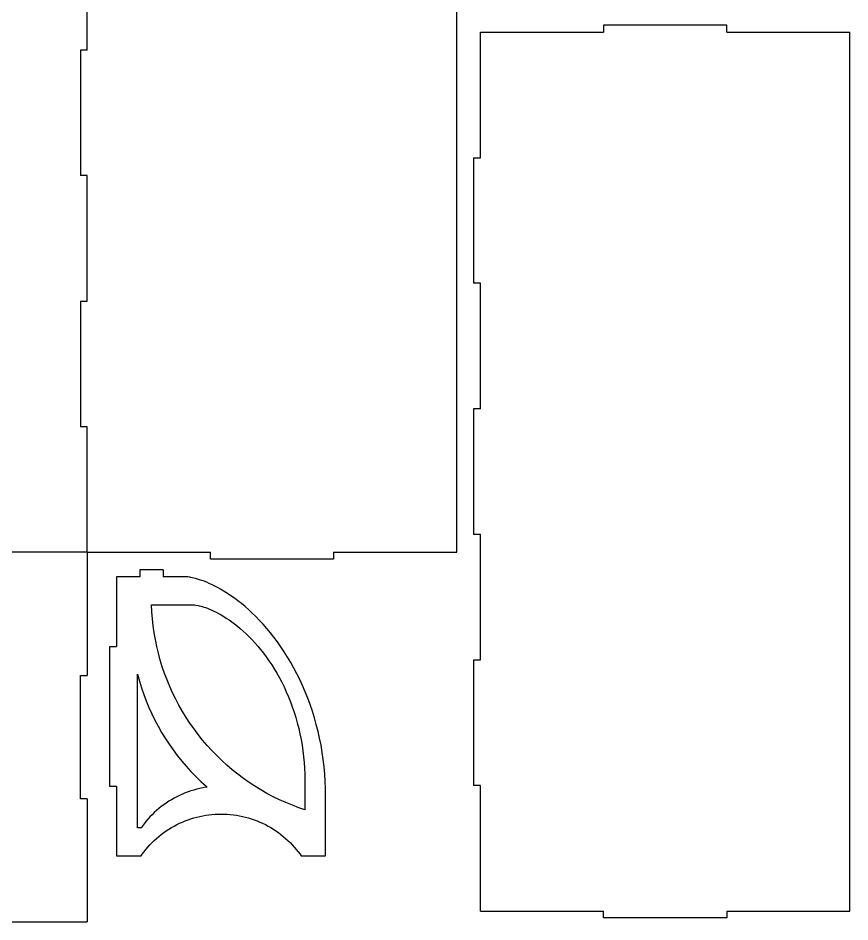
# Model space of a CAD drawing. Header units: centimetres. Extents: x 1 to 147, y 1 to 145.
# Drawn here: x 81.5 to 141.1, y 0.9 to 65.7 of the extents above; entities that cross this region are included whole.
import ezdxf

# ---------------------------------------------------------------- set-up
doc = ezdxf.new("R2010")
doc.units = ezdxf.units.CM
doc.layers.get('0').update_dxf_attribs({"lineweight": 25, "true_color": 0xffffff})

# ---------------------------------------------------------------- blocks, each defined once
blk = doc.blocks.new('block 32')
for p, q in [((26.5, -89.5), (26.5, -26.5)), ((0, -53.5), (0, -44.5)), ((0, -53.5), (-0.5, -53.5)), ((-0.5, -53.5), (-0.5, -62.5)), ((0, -62.5), (-0.5, -62.5)), ((0, -71.5), (0, -62.5)), ((-0.5, -71.5), (0, -71.5)), ((-0.5, -71.5), (-0.5, -80.5)), ((0, -80.5), (-0.5, -80.5)), ((0, -89.5), (0, -80.5)), ((0, -89.5), (-8.429, -89.5)), ((0, -89.5), (0, -98.333)), ((0, -89.5), (8.833, -89.5)), ((8.833, -90), (8.833, -89.5)), ((17.667, -90), (8.833, -90)), ((17.667, -89.5), (26.5, -89.5)), ((17.667, -89.5), (17.667, -90)), ((-0.5, -107.167), (-0.5, -98.333)), ((-0.5, -98.333), (0, -98.333)), ((0, -107.167), (-0.5, -107.167)), ((0, -107.167), (0, -116)), ((-59, -116), (0, -116))]:
    blk.add_line(p, q)
blk = doc.blocks.new('block 3')
for p, q in [((-4.3, 0), (-4.823, -0.007)), ((0, 0), (-4.3, 0)), ((0, -1.756), (0, 0)), ((-8.925, -0.545), (-9.417, -0.67)), ((-8.427, -0.432), (-8.925, -0.545)), ((-7.924, -0.332), (-8.427, -0.432)), ((-7.415, -0.245), (-7.924, -0.332)), ((-6.902, -0.17), (-7.415, -0.245)), ((-6.386, -0.109), (-6.902, -0.17)), ((-5.867, -0.062), (-6.386, -0.109)), ((-5.346, -0.027), (-5.867, -0.062)), ((-4.823, -0.007), (-5.346, -0.027)), ((-11.309, -1.284), (-11.761, -1.464)), ((-10.848, -1.114), (-11.309, -1.284)), ((-10.379, -0.955), (-10.848, -1.114)), ((-9.901, -0.807), (-10.379, -0.955)), ((-9.417, -0.67), (-9.901, -0.807)), ((-12.634, -1.853), (-13.055, -2.061)), ((-12.202, -1.654), (-12.634, -1.853)), ((-11.761, -1.464), (-12.202, -1.654)), ((-0.29, -1.969), (-0.114, -1.837)), ((-0.114, -1.837), (0, -1.756)), ((-13.863, -2.5), (-14.25, -2.73)), ((-13.465, -2.277), (-13.863, -2.5)), ((-13.055, -2.061), (-13.465, -2.277)), ((-1.103, -2.708), (-0.95, -2.55)), ((-0.95, -2.55), (-0.792, -2.397)), ((-0.792, -2.397), (-0.629, -2.249)), ((-0.629, -2.249), (-0.462, -2.106)), ((-0.462, -2.106), (-0.29, -1.969)), ((-14.986, -3.208), (-15.335, -3.455)), ((-14.624, -2.966), (-14.986, -3.208)), ((-14.25, -2.73), (-14.624, -2.966)), ((-1.663, -3.385), (-1.531, -3.21)), ((-1.531, -3.21), (-1.394, -3.038)), ((-1.394, -3.038), (-1.251, -2.871)), ((-1.251, -2.871), (-1.103, -2.708)), ((-15.671, -3.706), (-15.994, -3.96)), ((-15.335, -3.455), (-15.671, -3.706)), ((-2.025, -3.937), (-1.91, -3.749)), ((-1.91, -3.749), (-1.79, -3.565)), ((-1.79, -3.565), (-1.663, -3.385)), ((-16.599, -4.477), (-16.881, -4.738)), ((-16.303, -4.218), (-16.599, -4.477)), ((-15.994, -3.96), (-16.303, -4.218)), ((-2.424, -4.72), (-2.334, -4.52)), ((-2.334, -4.52), (-2.237, -4.322)), ((-2.237, -4.322), (-2.134, -4.128)), ((-2.134, -4.128), (-2.025, -3.937)), ((-17.15, -5), (-17.405, -5.262)), ((-16.881, -4.738), (-17.15, -5)), ((-2.657, -5.337), (-2.586, -5.129)), ((-2.586, -5.129), (-2.508, -4.923)), ((-2.508, -4.923), (-2.424, -4.72)), ((-17.873, -5.782), (-18.087, -6.04)), ((-17.646, -5.523), (-17.873, -5.782)), ((-17.405, -5.262), (-17.646, -5.523)), ((-2.831, -5.973), (-2.78, -5.759)), ((-2.78, -5.759), (-2.722, -5.547)), ((-2.722, -5.547), (-2.657, -5.337)), ((-18.288, -6.294), (-18.475, -6.545)), ((-18.087, -6.04), (-18.288, -6.294)), ((-2.945, -6.623), (-2.914, -6.405)), ((-2.914, -6.405), (-2.876, -6.188)), ((-2.876, -6.188), (-2.831, -5.973)), ((-18.811, -7.034), (-18.96, -7.27)), ((-18.65, -6.792), (-18.811, -7.034)), ((-18.475, -6.545), (-18.65, -6.792)), ((-2.997, -7.28), (-2.986, -7.06)), ((-2.986, -7.06), (-2.969, -6.841)), ((-2.969, -6.841), (-2.945, -6.623)), ((-19.222, -7.723), (-19.335, -7.939)), ((-19.097, -7.5), (-19.222, -7.723)), ((-18.96, -7.27), (-19.097, -7.5)), ((-3, -7.5), (-2.997, -7.28)), ((-2.997, -7.72), (-3, -7.5)), ((-2.986, -7.94), (-2.997, -7.72)), ((-19.529, -8.346), (-19.611, -8.536)), ((-19.437, -8.147), (-19.529, -8.346)), ((-19.335, -7.939), (-19.437, -8.147)), ((-2.969, -8.159), (-2.986, -7.94)), ((-2.945, -8.377), (-2.969, -8.159)), ((-2.914, -8.595), (-2.945, -8.377)), ((-19.799, -9.045), (-19.845, -9.193)), ((-19.745, -8.886), (-19.799, -9.045)), ((-19.682, -8.716), (-19.745, -8.886)), ((-19.611, -8.536), (-19.682, -8.716)), ((-2.876, -8.812), (-2.914, -8.595)), ((-2.831, -9.027), (-2.876, -8.812)), ((-2.78, -9.241), (-2.831, -9.027)), ((-19.96, -9.668), (-19.975, -9.755)), ((-19.94, -9.568), (-19.96, -9.668)), ((-19.915, -9.455), (-19.94, -9.568)), ((-19.883, -9.33), (-19.915, -9.455)), ((-19.845, -9.193), (-19.883, -9.33)), ((-2.722, -9.453), (-2.78, -9.241)), ((-2.657, -9.663), (-2.722, -9.453)), ((-2.586, -9.871), (-2.657, -9.663)), ((-19.993, -9.891), (-20, -9.993)), ((-20, -9.993), (-20, -11.667)), ((-19.975, -9.755), (-19.993, -9.891)), ((-2.508, -10.077), (-2.586, -9.871)), ((-2.424, -10.28), (-2.508, -10.077)), ((-2.334, -10.48), (-2.424, -10.28)), ((-2.237, -10.678), (-2.334, -10.48)), ((-2.134, -10.872), (-2.237, -10.678)), ((-2.025, -11.063), (-2.134, -10.872)), ((-1.91, -11.251), (-2.025, -11.063)), ((-1.79, -11.435), (-1.91, -11.251)), ((-1.663, -11.614), (-1.79, -11.435)), ((-1.531, -11.79), (-1.663, -11.614)), ((-20.5, -11.667), (-20.5, -13.333)), ((-20.5, -11.667), (-20, -11.667)), ((-1.394, -11.962), (-1.531, -11.79)), ((-1.251, -12.129), (-1.394, -11.962)), ((-1.103, -12.292), (-1.251, -12.129)), ((-0.95, -12.45), (-1.103, -12.292)), ((-0.792, -12.603), (-0.95, -12.45)), ((-0.629, -12.751), (-0.792, -12.603)), ((-0.462, -12.894), (-0.629, -12.751)), ((-0.29, -13.031), (-0.462, -12.894)), ((-20.5, -13.333), (-20, -13.333)), ((-20, -13.333), (-20, -15)), ((-0.114, -13.163), (-0.29, -13.031)), ((0, -13.244), (-0.114, -13.163)), ((0, -15), (0, -13.244)), ((-20, -15), (-15, -15)), ((-15, -15.5), (-15, -15)), ((-15, -15), (-15, -15)), ((-15, -15.5), (-10, -15.5)), ((-10, -15.5), (-5, -15.5)), ((-5, -15.5), (-5, -15)), ((-5, -15), (-5, -15)), ((-5, -15), (0, -15))]:
    blk.add_line(p, q)
blk = doc.blocks.new('block 2')
for p, q in [((-0.7587, -0.81543), (-0.4089, -0.45447)), ((-0.4089, -0.45447), (-0.0706, -0.0827)), ((-0.0706, -0.0827), (0, 0)), ((0, 0), (0.0138, -0.09676)), ((0.0138, -0.09676), (0.0516, -0.31339)), ((0.0516, -0.31339), (0.0962, -0.52872)), ((0.0962, -0.52872), (0.1475, -0.74254)), ((-1.4914, -1.5035), (-1.1197, -1.16522)), ((-1.1197, -1.16522), (-0.7587, -0.81543)), ((0.1475, -0.74254), (0.2055, -0.95465)), ((0.2055, -0.95465), (0.2702, -1.16484)), ((0.2702, -1.16484), (0.3414, -1.37288)), ((-2.2659, -2.1442), (-1.8736, -1.82993)), ((-1.8736, -1.82993), (-1.4914, -1.5035)), ((0.3414, -1.37288), (0.4192, -1.57858)), ((0.4192, -1.57858), (0.5033, -1.78175)), ((0.5033, -1.78175), (0.5938, -1.98218)), ((-3.0791, -2.735), (-2.6678, -2.44598)), ((-2.6678, -2.44598), (-2.2659, -2.1442)), ((0.5938, -1.98218), (0.6905, -2.17966)), ((0.6905, -2.17966), (0.7934, -2.37399)), ((0.7934, -2.37399), (0.9024, -2.565)), ((0.9024, -2.565), (1.0173, -2.7525)), ((-3.9277, -3.27359), (-3.4992, -3.01096)), ((-3.4992, -3.01096), (-3.0791, -2.735)), ((1.0173, -2.7525), (1.138, -2.9363)), ((1.138, -2.9363), (1.2645, -3.11621)), ((1.2645, -3.11621), (1.3965, -3.29207)), ((-5.25995, -3.97894), (-4.8086, -3.75783)), ((-4.8086, -3.75783), (-4.3643, -3.52263)), ((-4.3643, -3.52263), (-3.9277, -3.27359)), ((1.3965, -3.29207), (1.534, -3.46369)), ((1.534, -3.46369), (1.6768, -3.63091)), ((1.6768, -3.63091), (1.8248, -3.79355)), ((1.8248, -3.79355), (1.9778, -3.95146)), ((-6.6526, -4.5558), (-6.18242, -4.37814)), ((-6.18242, -4.37814), (-5.71805, -4.18579)), ((-5.71805, -4.18579), (-5.25995, -3.97894)), ((1.9778, -3.95146), (2.1358, -4.10449)), ((2.1358, -4.10449), (2.2984, -4.25249)), ((2.2984, -4.25249), (2.4656, -4.39531)), ((2.4656, -4.39531), (2.6372, -4.53281)), ((2.6372, -4.53281), (2.8131, -4.66484)), ((-8.10449, -5.00171), (-7.60855, -4.86641)), ((2.9276, -5.00171), (-8.10449, -5.00171)), ((-7.60855, -4.86641), (-7.12814, -4.71863)), ((-7.12814, -4.71863), (-6.6526, -4.5558)), ((2.8131, -4.66484), (2.9276, -4.7453)), ((2.9276, -4.7453), (2.9276, -5.00171))]:
    blk.add_line(p, q)
blk = doc.blocks.new('блок 1')
for p, q in [((-2.5565, -0.0055), (-2.1378, 0)), ((-2.1378, 0), (0, 0)), ((0, 0), (-0.1437, -0.4198)), ((-7.00096, -0.7639), (-6.619, -0.6453)), ((-6.619, -0.6453), (-6.2311, -0.5359)), ((-6.2311, -0.5359), (-5.8378, -0.436)), ((-5.8378, -0.436), (-5.4394, -0.3458)), ((-5.4394, -0.3458), (-5.0366, -0.2657)), ((-5.0366, -0.2657), (-4.6299, -0.1958)), ((-4.6299, -0.1958), (-4.2198, -0.1363)), ((-4.2198, -0.1363), (-3.8068, -0.0874)), ((-3.8068, -0.0874), (-3.3916, -0.0493)), ((-3.3916, -0.0493), (-2.9746, -0.0219)), ((-2.9746, -0.0219), (-2.5565, -0.0055)), ((-0.1437, -0.4198), (-0.3214, -0.89)), ((-8.45972, -1.3235), (-8.10625, -1.1716)), ((-8.10625, -1.1716), (-7.745, -1.0274)), ((-7.745, -1.0274), (-7.37643, -0.8914)), ((-7.37643, -0.8914), (-7.00096, -0.7639)), ((-0.3214, -0.89), (-0.5137, -1.3544)), ((-9.78857, -2), (-9.46983, -1.8215)), ((-9.46983, -1.8215), (-9.14189, -1.6489)), ((-9.14189, -1.6489), (-8.80505, -1.4827)), ((-8.80505, -1.4827), (-8.45972, -1.3235)), ((-0.7206, -1.8125), (-0.9417, -2.2639)), ((-0.5137, -1.3544), (-0.7206, -1.8125)), ((-10.96605, -2.7639), (-10.6868, -2.5665)), ((-10.6868, -2.5665), (-10.39732, -2.3731)), ((-10.39732, -2.3731), (-10.09784, -2.1841)), ((-10.09784, -2.1841), (-9.78857, -2)), ((-0.9417, -2.2639), (-1.1769, -2.7081)), ((-11.74057, -3.3743), (-11.49307, -3.1684)), ((-11.49307, -3.1684), (-11.23485, -2.9647)), ((-11.23485, -2.9647), (-10.96605, -2.7639)), ((-1.4259, -3.1447), (-1.6886, -3.57324)), ((-1.1769, -2.7081), (-1.4259, -3.1447)), ((-12.41782, -4), (-12.20299, -3.79066)), ((-12.20299, -3.79066), (-11.97723, -3.58191)), ((-11.97723, -3.58191), (-11.74057, -3.3743)), ((-1.6886, -3.57324), (-1.9645, -3.99335)), ((-12.99657, -4.62573), (-12.81456, -4.41811)), ((-12.81456, -4.41811), (-12.62166, -4.20935)), ((-12.62166, -4.20935), (-12.41782, -4)), ((-2.2535, -4.40457), (-2.5553, -4.80652)), ((-1.9645, -3.99335), (-2.2535, -4.40457)), ((-13.47804, -5.23607), (-13.32817, -5.03528)), ((-13.32817, -5.03528), (-13.16774, -4.83165)), ((-13.16774, -4.83165), (-12.99657, -4.62573)), ((-2.5553, -4.80652), (-2.8696, -5.19879)), ((-13.97525, -6), (-13.86583, -5.81596)), ((-13.86583, -5.81596), (-13.74666, -5.62695)), ((-13.74666, -5.62695), (-13.61748, -5.43347)), ((-13.61748, -5.43347), (-13.47804, -5.23607)), ((-3.196, -5.58099), (-3.5343, -5.95276)), ((-2.8696, -5.19879), (-3.196, -5.58099)), ((-14.24773, -6.51727), (-14.16588, -6.35114)), ((-14.16588, -6.35114), (-14.07517, -6.17856)), ((-14.07517, -6.17856), (-13.97525, -6)), ((-3.8841, -6.31372), (-4.2451, -6.66351)), ((-3.5343, -5.95276), (-3.8841, -6.31372)), ((-14.53696, -7.23607), (-14.49376, -7.10858)), ((-14.49376, -7.10858), (-14.44366, -6.97258)), ((-14.44366, -6.97258), (-14.38623, -6.82843)), ((-14.38623, -6.82843), (-14.32106, -6.67651)), ((-14.32106, -6.67651), (-14.24773, -6.51727)), ((-4.6168, -7.00179), (-4.999, -7.32822)), ((-4.2451, -6.66351), (-4.6168, -7.00179)), ((-14.67789, -7.80423), (-14.65009, -7.65417)), ((-14.65009, -7.65417), (-14.62978, -7.56403)), ((-14.62978, -7.56403), (-14.60448, -7.46411)), ((-14.60448, -7.46411), (-14.5737, -7.35468)), ((-14.5737, -7.35468), (-14.53696, -7.23607)), ((-5.3913, -7.64249), (-5.7932, -7.94427)), ((-4.999, -7.32822), (-5.3913, -7.64249)), ((-14.6978, -7.99451), (-14.69212, -7.9126)), ((-14.6978, -10.99216), (-14.6978, -7.99451)), ((-14.69212, -7.9126), (-14.67789, -7.80423)), ((-6.2045, -8.23329), (-6.6246, -8.50925)), ((-5.7932, -7.94427), (-6.2045, -8.23329)), ((-7.48975, -9.02092), (-7.93396, -9.25612)), ((-7.05315, -8.77188), (-7.48975, -9.02092)), ((-6.6246, -8.50925), (-7.05315, -8.77188)), ((-8.84345, -9.68408), (-9.30782, -9.87643)), ((-8.38535, -9.47723), (-8.84345, -9.68408)), ((-7.93396, -9.25612), (-8.38535, -9.47723)), ((-10.73395, -10.3647), (-11.21877, -10.49734)), ((-10.25354, -10.21692), (-10.73395, -10.3647)), ((-9.778, -10.05409), (-10.25354, -10.21692)), ((-9.30782, -9.87643), (-9.778, -10.05409)), ((-14.19316, -10.96843), (-14.6978, -10.99216)), ((-13.69208, -10.929), (-14.19316, -10.96843)), ((-13.19247, -10.87384), (-13.69208, -10.929)), ((-12.69486, -10.80302), (-13.19247, -10.87384)), ((-12.19971, -10.7166), (-12.69486, -10.80302)), ((-11.70752, -10.61467), (-12.19971, -10.7166)), ((-11.21877, -10.49734), (-11.70752, -10.61467))]:
    blk.add_line(p, q)
blk = doc.blocks.new('block 31')
for p, q in [((-26.5, -9), (-26.5, 0)), ((-26.5, 0), (-17.667, 0)), ((-8.833, 0.5), (-17.667, 0.5)), ((-17.667, 0.5), (-17.667, 0)), ((-8.833, 0), (-8.833, 0.5)), ((-8.833, 0), (0, 0)), ((0, -63), (0, 0)), ((-27, -9), (-26.5, -9)), ((-27, -9), (-27, -18)), ((-26.5, -18), (-27, -18)), ((-26.5, -27), (-26.5, -18)), ((-26.5, -27), (-27, -27)), ((-27, -27), (-27, -36)), ((-26.5, -36), (-27, -36)), ((-26.5, -45), (-26.5, -36)), ((-27, -45), (-26.5, -45)), ((-27, -45), (-27, -54)), ((-26.5, -54), (-27, -54)), ((-26.5, -63), (-26.5, -54)), ((-26.5, -63), (-17.667, -63)), ((-17.667, -63.5), (-17.667, -63)), ((-8.833, -63.5), (-17.667, -63.5)), ((-8.833, -63), (0, -63)), ((-8.833, -63), (-8.833, -63.5))]:
    blk.add_line(p, q)

msp = doc.modelspace()

# ---------------------------------------------------------------- block references
for name, p in [('block 32', (86.423, 116.926)), ('block 31', (141.129, 64.708))]:
    msp.add_blockref(name, p)
at = {"rotation": 270}
for name, p in [('block 3', (103.521, 5.662)), ('блок 1', (102.021, 8.964)), ('block 2', (95.023, 10.589))]:
    msp.add_blockref(name, p, dxfattribs=at)

doc.saveas('drawing.dxf')
